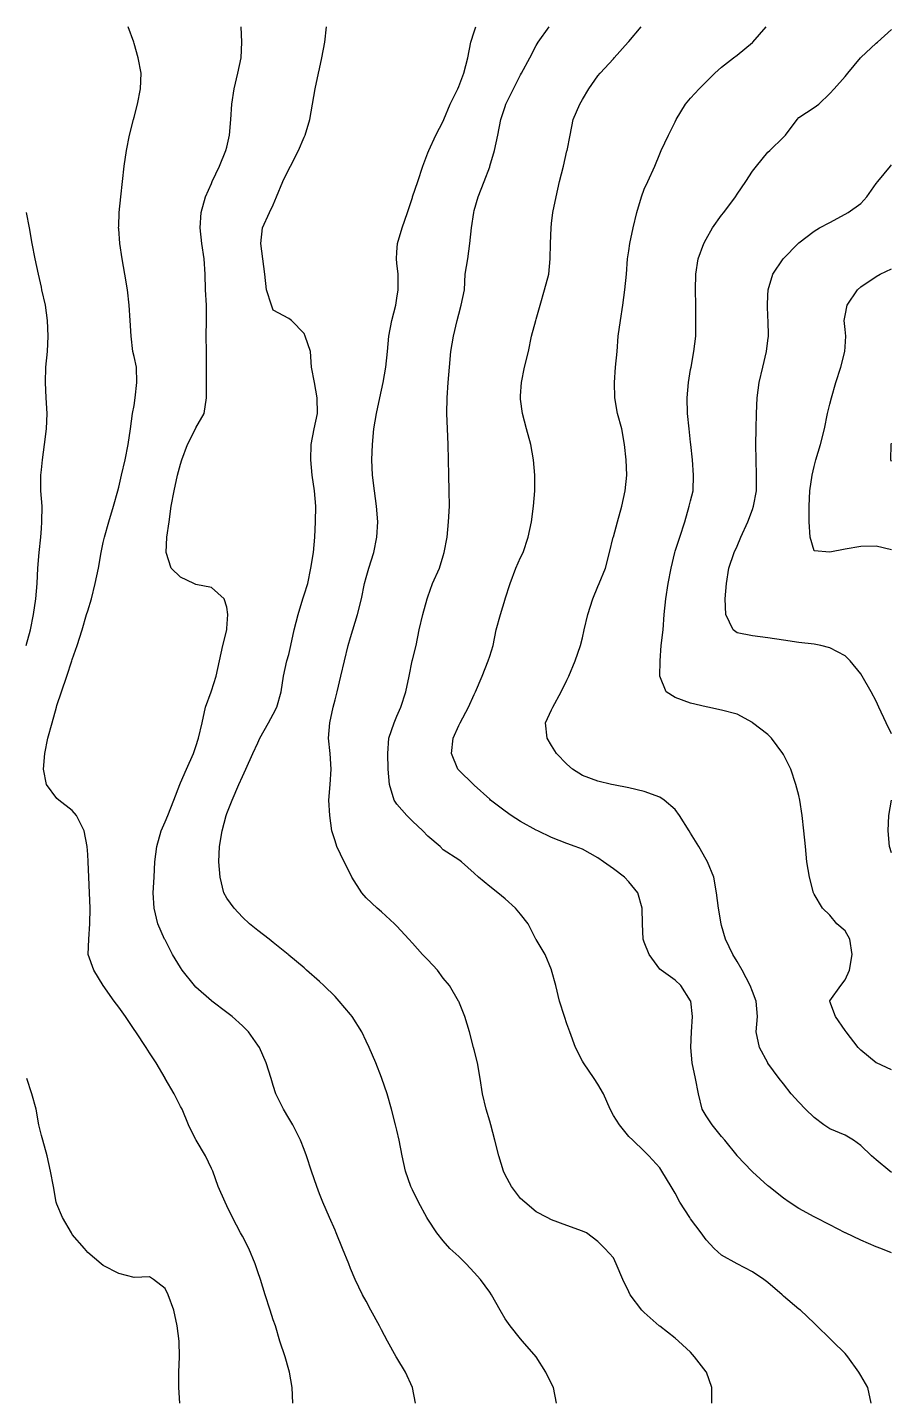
# Model space of a CAD drawing. Extents: x -729 to 771, y -779 to 721.
# Drawn here: x 587 to 770.9, y -327.2 to -35.5 of the extents above; entities that cross this region are included whole.
import ezdxf

# ---------------------------------------------------------------- set-up
doc = ezdxf.new("R2010")
doc.units = 0

msp = doc.modelspace()

# ---------------------------------------------------------------- linework, layer by layer
at = {"layer": 'CONTOURS'}
for points in [[(643.4493, -328.1383, 456.472), (643.324, -324.8488, 456.472), (642.7307, -321.5593, 456.472), (642.5939, -321.0816, 456.472), (641.8068, -318.2699, 456.472), (640.7106, -314.9804, 456.472), (639.7498, -311.6909, 456.472), (639.3044, -310.4185, 456.472), (638.6535, -308.4015, 456.472), (637.6147, -305.112, 456.472), (636.5957, -301.8225, 456.472), (636.0149, -300.2288, 456.472), (635.4508, -298.533, 456.472), (634.0859, -295.2436, 456.472), (632.7255, -292.6319, 456.472), (632.3561, -291.9541, 456.472), (630.6574, -288.6646, 456.472), (629.436, -286.16, 456.472), (629.0415, -285.3751, 456.472), (627.61, -282.0857, 456.472), (626.4326, -278.7962, 456.472), (626.1465, -278.2064, 456.472), (624.8678, -275.5067, 456.472), (622.9188, -272.2172, 456.472), (622.857, -272.1104, 456.472), (621.2797, -268.9278, 456.472), (619.899, -265.6383, 456.472), (619.5676, -265.0142, 456.472), (618.1895, -262.3488, 456.472), (616.2836, -259.0593, 456.472), (616.2781, -259.0496, 456.472), (614.3717, -255.7699, 456.472), (612.9886, -253.608, 456.472), (612.2825, -252.4804, 456.472), (610.0776, -249.1909, 456.472), (609.6991, -248.6546, 456.472), (607.8442, -245.9015, 456.472), (606.4097, -243.8808, 456.472), (605.4769, -242.612, 456.472), (603.1433, -239.3225, 456.472), (603.1202, -239.2858, 456.472), (601.1487, -236.033, 456.472), (599.9369, -232.7436, 456.472), (600.0612, -229.4541, 456.472), (600.2965, -226.1646, 456.472), (600.3615, -222.8751, 456.472), (600.1701, -219.5857, 456.472), (600.0352, -216.2962, 456.472), (599.9152, -213.0067, 456.472), (599.8307, -211.4404, 456.472), (599.6703, -209.7172, 456.472), (599.0383, -206.4278, 456.472), (597.4243, -203.1383, 456.472), (596.5412, -202.0618, 456.472), (593.6669, -199.8488, 456.472), (593.2518, -199.5545, 456.472), (591.0456, -196.5593, 456.472), (590.4154, -193.2699, 456.472), (590.6884, -189.9804, 456.472), (591.3071, -186.6909, 456.472), (592.2726, -183.4015, 456.472), (593.1475, -180.112, 456.472), (593.2518, -179.7581, 456.472), (594.277, -176.8225, 456.472), (595.3627, -173.533, 456.472), (596.448, -170.2436, 456.472), (596.5412, -169.9512, 456.472), (597.5882, -166.9541, 456.472), (598.6221, -163.6646, 456.472), (599.5975, -160.3751, 456.472), (599.8307, -159.5726, 456.472), (600.6027, -157.0857, 456.472), (601.4269, -153.7962, 456.472), (602.119, -150.5067, 456.472), (602.6618, -147.2172, 456.472), (603.1202, -145.0429, 456.472), (603.3734, -143.9278, 456.472), (604.3257, -140.6383, 456.472), (605.3152, -137.3488, 456.472), (606.2171, -134.0593, 456.472), (606.4097, -133.3257, 456.472), (607.0185, -130.7699, 456.472), (607.7556, -127.4804, 456.472), (608.4086, -124.1909, 456.472), (608.9385, -120.9015, 456.472), (609.3705, -117.612, 456.472), (609.6991, -115.9111, 456.472), (609.9503, -114.3225, 456.472), (610.2919, -111.033, 456.472), (610.1927, -107.7436, 456.472), (609.6991, -105.502, 456.472), (609.4219, -104.4541, 456.472), (609.0525, -101.1646, 456.472), (608.8666, -97.8751, 456.472), (608.6532, -94.5857, 456.472), (608.2728, -91.2962, 456.472), (607.7079, -88.0067, 456.472), (607.1463, -84.7172, 456.472), (606.6467, -81.4278, 456.472), (606.4097, -78.3258, 456.472), (606.3934, -78.1383, 456.472), (606.4097, -77.7985, 456.472), (606.5342, -74.8488, 456.472), (606.8968, -71.5593, 456.472), (607.2188, -68.2699, 456.472), (607.5696, -64.9804, 456.472), (608.0397, -61.6909, 456.472), (608.7307, -58.4015, 456.472), (609.563, -55.112, 456.472), (609.6991, -54.61, 456.472), (610.4264, -51.8225, 456.472), (611.0249, -48.533, 456.472), (611.1618, -45.2436, 456.472), (610.5537, -41.9541, 456.472), (609.6991, -38.9496, 456.472), (609.6066, -38.6646, 456.472), (608.4571, -35.3751, 456.472)], [(669.5462, -328.1383, 446.472), (668.9227, -324.8488, 446.472), (668.9097, -324.8198, 446.472), (667.4753, -321.5593, 446.472), (665.6202, -318.5138, 446.472), (665.476, -318.2699, 446.472), (663.5887, -314.9804, 446.472), (662.3307, -312.5278, 446.472), (661.8782, -311.6909, 446.472), (660.0808, -308.4015, 446.472), (659.0412, -306.4825, 446.472), (658.3279, -305.112, 446.472), (656.7375, -301.8225, 446.472), (655.7518, -299.5278, 446.472), (655.3869, -298.533, 446.472), (654.0703, -295.2436, 446.472), (652.7231, -291.9541, 446.472), (652.4623, -291.3491, 446.472), (651.302, -288.6646, 446.472), (649.8448, -285.3751, 446.472), (649.1728, -283.6402, 446.472), (648.5566, -282.0857, 446.472), (647.4199, -278.7962, 446.472), (646.3534, -275.5067, 446.472), (645.8833, -274.1758, 446.472), (645.1087, -272.2172, 446.472), (643.453, -268.9278, 446.472), (642.5939, -267.5177, 446.472), (641.4891, -265.6383, 446.472), (639.8744, -262.3488, 446.472), (639.3044, -260.5731, 446.472), (638.8368, -259.0593, 446.472), (637.822, -255.7699, 446.472), (636.3547, -252.4804, 446.472), (636.0149, -251.9791, 446.472), (634.0132, -249.1909, 446.472), (632.7255, -247.8831, 446.472), (630.5563, -245.9015, 446.472), (629.436, -245.0313, 446.472), (626.2481, -242.612, 446.472), (626.1465, -242.5367, 446.472), (622.857, -239.6386, 446.472), (622.5692, -239.3225, 446.472), (619.9265, -236.033, 446.472), (619.5676, -235.4838, 446.472), (617.8737, -232.7436, 446.472), (616.2781, -229.6176, 446.472), (616.188, -229.4541, 446.472), (614.7244, -226.1646, 446.472), (613.9818, -222.8751, 446.472), (613.7606, -219.5857, 446.472), (613.9432, -216.2962, 446.472), (614.1066, -213.0067, 446.472), (614.5511, -209.7172, 446.472), (615.4708, -206.4278, 446.472), (616.2781, -204.5249, 446.472), (616.8474, -203.1383, 446.472), (618.1202, -199.8488, 446.472), (619.4071, -196.5593, 446.472), (619.5676, -196.1823, 446.472), (620.8254, -193.2699, 446.472), (622.3319, -189.9804, 446.472), (622.857, -188.4841, 446.472), (623.3683, -186.6909, 446.472), (624.1451, -183.4015, 446.472), (624.8698, -180.112, 446.472), (626.0655, -176.8225, 446.472), (626.1465, -176.6193, 446.472), (627.1509, -173.533, 446.472), (627.8484, -170.2436, 446.472), (628.5793, -166.9541, 446.472), (629.4102, -163.6646, 446.472), (629.436, -163.3448, 446.472), (629.6666, -160.3751, 446.472), (629.436, -158.8084, 446.472), (628.8266, -157.0857, 446.472), (626.1465, -154.6335, 446.472), (622.857, -153.9941, 446.472), (622.4066, -153.7962, 446.472), (619.5676, -152.4254, 446.472), (617.5894, -150.5067, 446.472), (616.5342, -147.2172, 446.472), (616.6813, -143.9278, 446.472), (617.1241, -140.6383, 446.472), (617.5575, -137.3488, 446.472), (618.235, -134.0593, 446.472), (618.9443, -130.7699, 446.472), (619.5676, -128.3992, 446.472), (619.831, -127.4804, 446.472), (621.0375, -124.1909, 446.472), (622.7268, -120.9015, 446.472), (622.857, -120.6397, 446.472), (624.6287, -117.612, 446.472), (625.1013, -114.3225, 446.472), (625.0994, -111.033, 446.472), (625.0953, -107.7436, 446.472), (625.098, -104.4541, 446.472), (625.0234, -101.1646, 446.472), (625.0902, -97.8751, 446.472), (625.0806, -94.5857, 446.472), (624.9091, -91.2962, 446.472), (624.8415, -88.0067, 446.472), (624.5805, -84.7172, 446.472), (624.1105, -81.4278, 446.472), (623.7859, -78.1383, 446.472), (623.9331, -74.8488, 446.472), (624.914, -71.5593, 446.472), (626.1465, -68.6888, 446.472), (626.3171, -68.2699, 446.472), (627.8559, -64.9804, 446.472), (629.2425, -61.6909, 446.472), (629.436, -60.9477, 446.472), (629.9716, -58.4015, 446.472), (630.2608, -55.112, 446.472), (630.4873, -51.8225, 446.472), (631.0138, -48.533, 446.472), (631.7735, -45.2436, 446.472), (632.4771, -41.9541, 446.472), (632.6241, -38.6646, 446.472), (632.499, -35.3751, 446.472)], [(699.5633, -328.1383, 436.472), (698.9103, -324.8488, 436.472), (698.5149, -324.0379, 436.472), (697.3328, -321.5593, 436.472), (695.2255, -318.2782, 436.472), (695.2188, -318.2699, 436.472), (692.3461, -314.9804, 436.472), (691.936, -314.4998, 436.472), (689.7261, -311.6909, 436.472), (688.6465, -310.1882, 436.472), (687.5863, -308.4015, 436.472), (685.7346, -305.112, 436.472), (685.357, -304.5651, 436.472), (683.3924, -301.8225, 436.472), (682.0676, -300.3469, 436.472), (680.363, -298.533, 436.472), (678.7781, -296.9832, 436.472), (676.8844, -295.2436, 436.472), (675.4886, -293.5985, 436.472), (674.0831, -291.9541, 436.472), (672.1991, -289.0164, 436.472), (671.99, -288.6646, 436.472), (670.1864, -285.3751, 436.472), (668.9097, -282.7886, 436.472), (668.5996, -282.0857, 436.472), (667.452, -278.7962, 436.472), (666.7299, -275.5067, 436.472), (666.0636, -272.2172, 436.472), (665.6202, -270.0729, 436.472), (665.3486, -268.9278, 436.472), (664.4938, -265.6383, 436.472), (663.517, -262.3488, 436.472), (662.4159, -259.0593, 436.472), (662.3307, -258.8478, 436.472), (661.112, -255.7699, 436.472), (659.6919, -252.4804, 436.472), (659.0412, -251.1296, 436.472), (658.1423, -249.1909, 436.472), (656.0921, -245.9015, 436.472), (655.7518, -245.4756, 436.472), (653.3493, -242.612, 436.472), (652.4623, -241.6718, 436.472), (650.0844, -239.3225, 436.472), (649.1728, -238.4536, 436.472), (646.4118, -236.033, 436.472), (645.8833, -235.5458, 436.472), (642.5939, -232.8192, 436.472), (642.4979, -232.7436, 436.472), (639.3044, -230.1715, 436.472), (638.4061, -229.4541, 436.472), (636.0149, -227.6128, 436.472), (634.2615, -226.1646, 436.472), (632.7255, -224.7675, 436.472), (630.9926, -222.8751, 436.472), (629.436, -220.7325, 436.472), (628.7787, -219.5857, 436.472), (628.02, -216.2962, 436.472), (627.7448, -213.0067, 436.472), (627.8817, -209.7172, 436.472), (628.4051, -206.4278, 436.472), (629.3003, -203.1383, 436.472), (629.436, -202.7159, 436.472), (630.5894, -199.8488, 436.472), (631.9485, -196.5593, 436.472), (632.7255, -194.8599, 436.472), (633.4819, -193.2699, 436.472), (634.9929, -189.9804, 436.472), (636.0149, -187.6916, 436.472), (636.4606, -186.6909, 436.472), (638.2989, -183.4015, 436.472), (639.3044, -181.5828, 436.472), (640.0352, -180.112, 436.472), (640.9624, -176.8225, 436.472), (641.5169, -173.533, 436.472), (642.2281, -170.2436, 436.472), (642.5939, -168.9288, 436.472), (643.0616, -166.9541, 436.472), (643.7466, -163.6646, 436.472), (644.6048, -160.3751, 436.472), (645.6047, -157.0857, 436.472), (645.8833, -156.1851, 436.472), (646.6789, -153.7962, 436.472), (647.3279, -150.5067, 436.472), (647.8615, -147.2172, 436.472), (648.1772, -143.9278, 436.472), (648.314, -140.6383, 436.472), (648.3862, -137.3488, 436.472), (648.0851, -134.0593, 436.472), (647.5659, -130.7699, 436.472), (647.292, -127.4804, 436.472), (647.4037, -124.1909, 436.472), (648.0023, -120.9015, 436.472), (648.7124, -117.612, 436.472), (648.6469, -114.3225, 436.472), (648.0773, -111.033, 436.472), (647.4189, -107.7436, 436.472), (647.2195, -104.4541, 436.472), (646.1058, -101.1646, 436.472), (645.8833, -100.5964, 436.472), (643.1855, -97.8751, 436.472), (642.5939, -97.4054, 436.472), (639.3044, -95.6674, 436.472), (638.9016, -94.5857, 436.472), (637.8961, -91.2962, 436.472), (637.5186, -88.0067, 436.472), (637.0766, -84.7172, 436.472), (636.659, -81.4278, 436.472), (637.0298, -78.1383, 436.472), (638.53, -74.8488, 436.472), (639.3044, -73.21, 436.472), (640.0247, -71.5593, 436.472), (641.3708, -68.2699, 436.472), (642.5939, -65.6682, 436.472), (642.9654, -64.9804, 436.472), (644.6662, -61.6909, 436.472), (645.8833, -58.8745, 436.472), (646.0629, -58.4015, 436.472), (647.055, -55.112, 436.472), (647.6485, -51.8225, 436.472), (648.2374, -48.533, 436.472), (648.9403, -45.2436, 436.472), (649.1728, -44.3055, 436.472), (649.6401, -41.9541, 436.472), (650.246, -38.6646, 436.472), (650.6162, -35.3751, 436.472)], [(732.5983, -328.1383, 426.472), (732.6278, -324.8488, 426.472), (731.471, -321.5593, 426.472), (731.4097, -321.4691, 426.472), (728.9749, -318.2699, 426.472), (728.1202, -317.3333, 426.472), (725.5402, -314.9804, 426.472), (724.8307, -314.355, 426.472), (721.5412, -311.7792, 426.472), (721.4365, -311.6909, 426.472), (718.2518, -308.9019, 426.472), (717.7649, -308.4015, 426.472), (715.2588, -305.112, 426.472), (714.9623, -304.4541, 426.472), (713.6783, -301.8225, 426.472), (712.266, -298.533, 426.472), (711.6728, -297.2732, 426.472), (709.863, -295.2436, 426.472), (708.3833, -293.732, 426.472), (705.9553, -291.9541, 426.472), (705.0939, -291.5352, 426.472), (701.8044, -290.38, 426.472), (698.5149, -289.1885, 426.472), (697.5786, -288.6646, 426.472), (695.2255, -287.4835, 426.472), (692.8289, -285.3751, 426.472), (691.936, -284.6285, 426.472), (690.0022, -282.0857, 426.472), (688.6465, -279.5928, 426.472), (688.3075, -278.7962, 426.472), (687.3007, -275.5067, 426.472), (686.4685, -272.2172, 426.472), (685.5878, -268.9278, 426.472), (685.357, -268.1615, 426.472), (684.5906, -265.6383, 426.472), (683.8255, -262.3488, 426.472), (683.3333, -259.0593, 426.472), (682.7337, -255.7699, 426.472), (682.0676, -253.001, 426.472), (681.9418, -252.4804, 426.472), (681.0477, -249.1909, 426.472), (680.0441, -245.9015, 426.472), (678.7781, -242.6765, 426.472), (678.7506, -242.612, 426.472), (676.8242, -239.3225, 426.472), (675.4886, -237.7468, 426.472), (674.2247, -236.033, 426.472), (672.1991, -233.8788, 426.472), (671.0723, -232.7436, 426.472), (668.9097, -230.273, 426.472), (668.1206, -229.4541, 426.472), (665.6202, -226.6671, 426.472), (665.1126, -226.1646, 426.472), (662.3307, -223.6472, 426.472), (661.4463, -222.8751, 426.472), (659.0412, -220.6876, 426.472), (658.1219, -219.5857, 426.472), (656.0588, -216.2962, 426.472), (655.7518, -215.6517, 426.472), (654.3856, -213.0067, 426.472), (652.8483, -209.7172, 426.472), (652.4623, -208.5649, 426.472), (651.8013, -206.4278, 426.472), (651.3097, -203.1383, 426.472), (651.1609, -199.8488, 426.472), (651.4459, -196.5593, 426.472), (651.605, -193.2699, 426.472), (651.4398, -189.9804, 426.472), (651.0894, -186.6909, 426.472), (651.3207, -183.4015, 426.472), (652.0774, -180.112, 426.472), (652.4623, -178.5342, 426.472), (652.8942, -176.8225, 426.472), (653.7094, -173.533, 426.472), (654.4707, -170.2436, 426.472), (655.2349, -166.9541, 426.472), (655.7518, -165.2964, 426.472), (656.223, -163.6646, 426.472), (657.2068, -160.3751, 426.472), (658.052, -157.0857, 426.472), (658.7057, -153.7962, 426.472), (659.0412, -152.53, 426.472), (659.6327, -150.5067, 426.472), (660.7001, -147.2172, 426.472), (661.3649, -143.9278, 426.472), (661.5809, -140.6383, 426.472), (661.3028, -137.3488, 426.472), (660.8514, -134.0593, 426.472), (660.4289, -130.7699, 426.472), (660.2655, -127.4804, 426.472), (660.3919, -124.1909, 426.472), (660.709, -120.9015, 426.472), (661.2539, -117.612, 426.472), (661.9526, -114.3225, 426.472), (662.3307, -112.6598, 426.472), (662.6863, -111.033, 426.472), (663.2842, -107.7436, 426.472), (663.5999, -104.4541, 426.472), (663.8671, -101.1646, 426.472), (664.5615, -97.8751, 426.472), (665.3598, -94.5857, 426.472), (665.6202, -93.0961, 426.472), (665.8987, -91.2962, 426.472), (665.8627, -88.0067, 426.472), (665.6202, -85.63, 426.472), (665.5179, -84.7172, 426.472), (665.6202, -83.3222, 426.472), (665.7764, -81.4278, 426.472), (666.701, -78.1383, 426.472), (667.8881, -74.8488, 426.472), (668.9097, -71.6892, 426.472), (668.9519, -71.5593, 426.472), (670.0527, -68.2699, 426.472), (671.1379, -64.9804, 426.472), (672.1991, -62.1938, 426.472), (672.3907, -61.6909, 426.472), (673.9187, -58.4015, 426.472), (675.4886, -55.4061, 426.472), (675.6273, -55.112, 426.472), (676.9224, -51.8225, 426.472), (678.5479, -48.533, 426.472), (678.7781, -48.0467, 426.472), (679.839, -45.2436, 426.472), (680.736, -41.9541, 426.472), (681.3245, -38.6646, 426.472), (682.0676, -36.4431, 426.472), (682.3785, -35.3751, 426.472)], [(766.5056, -328.1383, 416.472), (765.8045, -324.8488, 416.472), (764.3044, -322.3052, 416.472), (763.8951, -321.5593, 416.472), (761.5538, -318.2699, 416.472), (761.0149, -317.6116, 416.472), (758.3344, -314.9804, 416.472), (757.7255, -314.3776, 416.472), (755.0052, -311.6909, 416.472), (754.436, -311.1726, 416.472), (751.5041, -308.4015, 416.472), (751.1465, -308.14, 416.472), (747.857, -305.3682, 416.472), (747.598, -305.112, 416.472), (744.5676, -302.4669, 416.472), (743.7195, -301.8225, 416.472), (741.2781, -300.2423, 416.472), (738.0261, -298.533, 416.472), (737.9886, -298.5155, 416.472), (734.6991, -296.6663, 416.472), (733.1011, -295.2436, 416.472), (731.4097, -293.4358, 416.472), (730.3301, -291.9541, 416.472), (728.1202, -288.9093, 416.472), (727.9389, -288.6646, 416.472), (725.7955, -285.3751, 416.472), (724.8307, -283.4908, 416.472), (723.9487, -282.0857, 416.472), (721.9936, -278.7962, 416.472), (721.5412, -278.1166, 416.472), (719.199, -275.5067, 416.472), (718.2518, -274.5661, 416.472), (715.8219, -272.2172, 416.472), (714.9623, -271.4227, 416.472), (712.9562, -268.9278, 416.472), (711.6728, -266.9821, 416.472), (711.0259, -265.6383, 416.472), (709.568, -262.3488, 416.472), (708.3833, -260.2859, 416.472), (707.5878, -259.0593, 416.472), (705.3056, -255.7699, 416.472), (705.0939, -255.3994, 416.472), (703.6023, -252.4804, 416.472), (702.4291, -249.1909, 416.472), (701.8044, -247.4455, 416.472), (701.2918, -245.9015, 416.472), (700.2171, -242.612, 416.472), (699.4064, -239.3225, 416.472), (698.5294, -236.033, 416.472), (698.5149, -235.9923, 416.472), (697.1892, -232.7436, 416.472), (695.2255, -229.5033, 416.472), (695.1938, -229.4541, 416.472), (693.5656, -226.1646, 416.472), (691.936, -224.1624, 416.472), (690.8775, -222.8751, 416.472), (688.6465, -220.8362, 416.472), (687.1069, -219.5857, 416.472), (685.357, -218.2265, 416.472), (683.0018, -216.2962, 416.472), (682.0676, -215.4381, 416.472), (679.3914, -213.0067, 416.472), (678.7781, -212.5567, 416.472), (675.4886, -210.4116, 416.472), (674.7989, -209.7172, 416.472), (672.1991, -207.506, 416.472), (671.1463, -206.4278, 416.472), (668.9097, -204.3611, 416.472), (667.6987, -203.1383, 416.472), (665.6202, -200.7416, 416.472), (665.0022, -199.8488, 416.472), (664.0717, -196.5593, 416.472), (663.7454, -193.2699, 416.472), (663.6751, -189.9804, 416.472), (663.9197, -186.6909, 416.472), (665.0101, -183.4015, 416.472), (665.6202, -181.9895, 416.472), (666.4663, -180.112, 416.472), (667.5162, -176.8225, 416.472), (668.2489, -173.533, 416.472), (668.8632, -170.2436, 416.472), (668.9097, -170.0505, 416.472), (669.6905, -166.9541, 416.472), (670.3854, -163.6646, 416.472), (671.1272, -160.3751, 416.472), (672.026, -157.0857, 416.472), (672.1991, -156.626, 416.472), (673.2132, -153.7962, 416.472), (674.6735, -150.5067, 416.472), (675.4886, -147.8785, 416.472), (675.6822, -147.2172, 416.472), (676.2787, -143.9278, 416.472), (676.6269, -140.6383, 416.472), (676.788, -137.3488, 416.472), (676.7175, -134.0593, 416.472), (676.653, -130.7699, 416.472), (676.6101, -127.4804, 416.472), (676.5336, -124.1909, 416.472), (676.3791, -120.9015, 416.472), (676.2073, -117.612, 416.472), (676.3118, -114.3225, 416.472), (676.5438, -111.033, 416.472), (676.8233, -107.7436, 416.472), (677.116, -104.4541, 416.472), (677.674, -101.1646, 416.472), (678.4204, -97.8751, 416.472), (678.7781, -96.5298, 416.472), (679.3253, -94.5857, 416.472), (680.0138, -91.2962, 416.472), (680.1472, -88.0067, 416.472), (680.7379, -84.7172, 416.472), (681.1593, -81.4278, 416.472), (681.4884, -78.1383, 416.472), (681.9535, -74.8488, 416.472), (682.0676, -74.4301, 416.472), (682.9283, -71.5593, 416.472), (684.1672, -68.2699, 416.472), (685.357, -65.1436, 416.472), (685.4112, -64.9804, 416.472), (686.3581, -61.6909, 416.472), (687.1105, -58.4015, 416.472), (687.7288, -55.112, 416.472), (688.6465, -52.3416, 416.472), (688.8148, -51.8225, 416.472), (690.4263, -48.533, 416.472), (691.936, -45.5959, 416.472), (692.1275, -45.2436, 416.472), (693.9132, -41.9541, 416.472), (695.2255, -39.3746, 416.472), (695.6584, -38.6646, 416.472), (698.0238, -35.3751, 416.472)], [(770.8833, -296.1533, 406.472), (768.5979, -295.2436, 406.472), (767.5939, -294.882, 406.472), (764.3044, -293.4709, 406.472), (761.0523, -291.9541, 406.472), (761.0149, -291.9348, 406.472), (757.7255, -290.2064, 406.472), (754.6865, -288.6646, 406.472), (754.436, -288.5491, 406.472), (751.1465, -286.7514, 406.472), (749.0836, -285.3751, 406.472), (747.857, -284.535, 406.472), (744.7869, -282.0857, 406.472), (744.5676, -281.9038, 406.472), (741.2781, -278.9472, 406.472), (741.1231, -278.7962, 406.472), (738.0563, -275.5067, 406.472), (737.9886, -275.4372, 406.472), (735.3992, -272.2172, 406.472), (734.6991, -271.4207, 406.472), (732.7221, -268.9278, 406.472), (731.4097, -267.0632, 406.472), (730.5741, -265.6383, 406.472), (729.8271, -262.3488, 406.472), (729.1429, -259.0593, 406.472), (728.4659, -255.7699, 406.472), (728.1686, -252.4804, 406.472), (728.2713, -249.1909, 406.472), (728.5059, -245.9015, 406.472), (728.1507, -242.612, 406.472), (728.1202, -242.5344, 406.472), (726.0224, -239.3225, 406.472), (724.8307, -238.1977, 406.472), (721.8623, -236.033, 406.472), (721.5412, -235.8051, 406.472), (719.3204, -232.7436, 406.472), (718.2518, -230.0653, 406.472), (718.0477, -229.4541, 406.472), (717.847, -226.1646, 406.472), (717.7748, -222.8751, 406.472), (716.864, -219.5857, 406.472), (714.9623, -217.2753, 406.472), (714.0157, -216.2962, 406.472), (711.6728, -214.5165, 406.472), (709.5618, -213.0067, 406.472), (708.3833, -212.1305, 406.472), (705.0939, -210.3059, 406.472), (703.5297, -209.7172, 406.472), (701.8044, -209.1134, 406.472), (698.5149, -207.8404, 406.472), (695.5844, -206.4278, 406.472), (695.2255, -206.2571, 406.472), (691.936, -204.4466, 406.472), (689.9619, -203.1383, 406.472), (688.6465, -202.2395, 406.472), (685.5182, -199.8488, 406.472), (685.357, -199.6878, 406.472), (682.0676, -196.6682, 406.472), (681.932, -196.5593, 406.472), (678.7781, -193.5153, 406.472), (678.5504, -193.2699, 406.472), (677.2484, -189.9804, 406.472), (677.6001, -186.6909, 406.472), (678.7781, -184.0213, 406.472), (679.0743, -183.4015, 406.472), (680.8671, -180.112, 406.472), (682.0676, -177.4114, 406.472), (682.3528, -176.8225, 406.472), (683.762, -173.533, 406.472), (685.0424, -170.2436, 406.472), (685.357, -169.2423, 406.472), (686.0853, -166.9541, 406.472), (686.7603, -163.6646, 406.472), (687.6284, -160.3751, 406.472), (688.6465, -157.1107, 406.472), (688.6542, -157.0857, 406.472), (689.7501, -153.7962, 406.472), (690.9005, -150.5067, 406.472), (691.936, -148.2759, 406.472), (692.4752, -147.2172, 406.472), (693.5738, -143.9278, 406.472), (694.2409, -140.6383, 406.472), (694.6791, -137.3488, 406.472), (694.9876, -134.0593, 406.472), (694.9722, -130.7699, 406.472), (694.6955, -127.4804, 406.472), (694.1036, -124.1909, 406.472), (693.1734, -120.9015, 406.472), (692.309, -117.612, 406.472), (691.936, -114.5515, 406.472), (691.9092, -114.3225, 406.472), (691.936, -113.8459, 406.472), (692.1006, -111.033, 406.472), (692.7948, -107.7436, 406.472), (693.6363, -104.4541, 406.472), (694.272, -101.1646, 406.472), (695.1488, -97.8751, 406.472), (695.2255, -97.5921, 406.472), (696.0883, -94.5857, 406.472), (697.0367, -91.2962, 406.472), (697.9247, -88.0067, 406.472), (698.2518, -84.7172, 406.472), (698.2908, -81.4278, 406.472), (698.4131, -78.1383, 406.472), (698.5149, -77.1968, 406.472), (698.7876, -74.8488, 406.472), (699.4717, -71.5593, 406.472), (700.1825, -68.2699, 406.472), (701.0821, -64.9804, 406.472), (701.8044, -61.7412, 406.472), (701.8177, -61.6909, 406.472), (702.4681, -58.4015, 406.472), (703.1405, -55.112, 406.472), (704.5289, -51.8225, 406.472), (705.0939, -50.7992, 406.472), (706.4503, -48.533, 406.472), (708.3833, -45.8269, 406.472), (708.8514, -45.2436, 406.472), (711.6728, -42.1638, 406.472), (711.8812, -41.9541, 406.472), (714.811, -38.6646, 406.472), (714.9623, -38.4963, 406.472), (717.5685, -35.3751, 406.472)], [(770.8833, -279.0638, 396.472), (770.4953, -278.7962, 396.472), (767.5939, -276.3833, 396.472), (766.6132, -275.5067, 396.472), (764.3044, -273.337, 396.472), (762.7567, -272.2172, 396.472), (761.0149, -271.1109, 396.472), (757.7255, -269.7982, 396.472), (756.4313, -268.9278, 396.472), (754.436, -267.3766, 396.472), (752.5576, -265.6383, 396.472), (751.1465, -264.127, 396.472), (749.5436, -262.3488, 396.472), (747.857, -260.212, 396.472), (746.9695, -259.0593, 396.472), (744.5676, -255.8067, 396.472), (744.5415, -255.7699, 396.472), (742.7702, -252.4804, 396.472), (742.0929, -249.1909, 396.472), (742.3243, -245.9015, 396.472), (742.0323, -242.612, 396.472), (741.2781, -240.5519, 396.472), (740.8099, -239.3225, 396.472), (739.09, -236.033, 396.472), (737.9886, -234.1973, 396.472), (737.1101, -232.7436, 396.472), (735.5216, -229.4541, 396.472), (734.6991, -226.5143, 396.472), (734.5905, -226.1646, 396.472), (734.0265, -222.8751, 396.472), (733.625, -219.5857, 396.472), (733.0497, -216.2962, 396.472), (731.6798, -213.0067, 396.472), (731.4097, -212.5262, 396.472), (729.8325, -209.7172, 396.472), (728.1202, -206.9315, 396.472), (727.8165, -206.4278, 396.472), (725.785, -203.1383, 396.472), (724.8307, -201.8544, 396.472), (722.476, -199.8488, 396.472), (721.5412, -199.2481, 396.472), (718.2518, -198.0303, 396.472), (714.9623, -197.2854, 396.472), (711.6728, -196.6434, 396.472), (711.2785, -196.5593, 396.472), (708.3833, -195.8277, 396.472), (705.0939, -194.612, 396.472), (702.9853, -193.2699, 396.472), (701.8044, -192.2278, 396.472), (699.5872, -189.9804, 396.472), (698.5149, -188.2819, 396.472), (697.5668, -186.6909, 396.472), (697.2587, -183.4015, 396.472), (698.5149, -180.6642, 396.472), (698.7903, -180.112, 396.472), (700.5696, -176.8225, 396.472), (701.8044, -174.3695, 396.472), (702.1981, -173.533, 396.472), (703.5454, -170.2436, 396.472), (704.6808, -166.9541, 396.472), (705.0939, -165.342, 396.472), (705.47, -163.6646, 396.472), (706.2297, -160.3751, 396.472), (707.3181, -157.0857, 396.472), (708.3833, -154.4603, 396.472), (708.6358, -153.7962, 396.472), (710.0271, -150.5067, 396.472), (710.8586, -147.2172, 396.472), (711.6484, -143.9278, 396.472), (711.6728, -143.836, 396.472), (712.5864, -140.6383, 396.472), (713.4922, -137.3488, 396.472), (714.1821, -134.0593, 396.472), (714.5473, -130.7699, 396.472), (714.4082, -127.4804, 396.472), (714.0187, -124.1909, 396.472), (713.456, -120.9015, 396.472), (712.5399, -117.612, 396.472), (711.9843, -114.3225, 396.472), (711.9316, -111.033, 396.472), (712.1537, -107.7436, 396.472), (712.4701, -104.4541, 396.472), (712.7186, -101.1646, 396.472), (713.2218, -97.8751, 396.472), (713.6945, -94.5857, 396.472), (714.1176, -91.2962, 396.472), (714.478, -88.0067, 396.472), (714.7099, -84.7172, 396.472), (714.9623, -83.0169, 396.472), (715.2016, -81.4278, 396.472), (715.8844, -78.1383, 396.472), (716.6983, -74.8488, 396.472), (717.6597, -71.5593, 396.472), (718.2518, -69.9183, 396.472), (719.0103, -68.2699, 396.472), (720.4882, -64.9804, 396.472), (721.5412, -62.3746, 396.472), (721.8541, -61.6909, 396.472), (723.3798, -58.4015, 396.472), (724.8307, -55.5585, 396.472), (725.0409, -55.112, 396.472), (727.0419, -51.8225, 396.472), (728.1202, -50.5601, 396.472), (729.9153, -48.533, 396.472), (731.4097, -47.1013, 396.472), (733.2885, -45.2436, 396.472), (734.6991, -43.9681, 396.472), (737.2536, -41.9541, 396.472), (737.9886, -41.3781, 396.472), (741.2781, -38.7159, 396.472), (741.332, -38.6646, 396.472), (744.1797, -35.3751, 396.472)], [(770.8833, -257.2149, 386.472), (767.6579, -255.7699, 386.472), (767.5939, -255.7384, 386.472), (764.3044, -253.0809, 386.472), (763.7726, -252.4804, 386.472), (761.2311, -249.1909, 386.472), (761.0149, -248.8704, 386.472), (758.9436, -245.9015, 386.472), (757.7255, -242.7188, 386.472), (757.6704, -242.612, 386.472), (757.7255, -242.5573, 386.472), (760.1004, -239.3225, 386.472), (761.0149, -238.1058, 386.472), (761.9108, -236.033, 386.472), (762.4693, -232.7436, 386.472), (762.0273, -229.4541, 386.472), (761.0149, -227.7091, 386.472), (759.2365, -226.1646, 386.472), (757.7255, -224.316, 386.472), (756.1499, -222.8751, 386.472), (754.436, -219.8857, 386.472), (754.2964, -219.5857, 386.472), (753.4362, -216.2962, 386.472), (752.8503, -213.0067, 386.472), (752.5772, -209.7172, 386.472), (752.2375, -206.4278, 386.472), (751.858, -203.1383, 386.472), (751.3482, -199.8488, 386.472), (751.1465, -198.8819, 386.472), (750.5378, -196.5593, 386.472), (749.4289, -193.2699, 386.472), (747.857, -190.1319, 386.472), (747.7761, -189.9804, 386.472), (745.339, -186.6909, 386.472), (744.5676, -185.9367, 386.472), (741.3081, -183.4015, 386.472), (741.2781, -183.3821, 386.472), (737.9886, -181.5894, 386.472), (734.6991, -180.7073, 386.472), (731.8102, -180.112, 386.472), (731.4097, -180.0351, 386.472), (728.1202, -179.2723, 386.472), (724.8307, -178.0727, 386.472), (722.8987, -176.8225, 386.472), (721.5837, -173.533, 386.472), (721.6387, -170.2436, 386.472), (721.8833, -166.9541, 386.472), (722.2467, -163.6646, 386.472), (722.5098, -160.3751, 386.472), (722.8537, -157.0857, 386.472), (723.3382, -153.7962, 386.472), (723.9608, -150.5067, 386.472), (724.7473, -147.2172, 386.472), (724.8307, -146.9409, 386.472), (725.7901, -143.9278, 386.472), (726.8574, -140.6383, 386.472), (727.8375, -137.3488, 386.472), (728.1202, -136.1851, 386.472), (728.671, -134.0593, 386.472), (728.7408, -130.7699, 386.472), (728.502, -127.4804, 386.472), (728.1664, -124.1909, 386.472), (728.1202, -123.732, 386.472), (727.8339, -120.9015, 386.472), (727.4687, -117.612, 386.472), (727.3654, -114.3225, 386.472), (727.6515, -111.033, 386.472), (728.1202, -108.2586, 386.472), (728.2025, -107.7436, 386.472), (728.8219, -104.4541, 386.472), (729.2571, -101.1646, 386.472), (729.2565, -97.8751, 386.472), (729.2127, -94.5857, 386.472), (729.1612, -91.2962, 386.472), (729.2086, -88.0067, 386.472), (729.697, -84.7172, 386.472), (730.9302, -81.4278, 386.472), (731.4097, -80.5323, 386.472), (732.7872, -78.1383, 386.472), (734.6991, -75.4546, 386.472), (735.2083, -74.8488, 386.472), (737.6457, -71.5593, 386.472), (737.9886, -70.9748, 386.472), (739.8771, -68.2699, 386.472), (741.2781, -66.0692, 386.472), (742.1193, -64.9804, 386.472), (744.5676, -62.0566, 386.472), (744.9694, -61.6909, 386.472), (747.857, -58.8509, 386.472), (748.3289, -58.4015, 386.472), (750.7622, -55.112, 386.472), (751.1465, -54.6715, 386.472), (754.436, -52.508, 386.472), (755.3974, -51.8225, 386.472), (757.7255, -49.5716, 386.472), (758.6966, -48.533, 386.472), (761.0149, -45.9032, 386.472), (761.5726, -45.2436, 386.472), (764.2681, -41.9541, 386.472), (764.3044, -41.911, 386.472), (767.5939, -38.8796, 386.472), (767.8672, -38.6646, 386.472), (770.8833, -35.9356, 386.472)], [(770.8833, -185.759, 376.472), (769.7363, -183.4015, 376.472), (768.1876, -180.112, 376.472), (767.5939, -178.8457, 376.472), (766.5213, -176.8225, 376.472), (764.6151, -173.533, 376.472), (764.3044, -173.0257, 376.472), (762.0835, -170.2436, 376.472), (761.0149, -169.1999, 376.472), (757.7255, -167.4432, 376.472), (755.81, -166.9541, 376.472), (754.436, -166.6719, 376.472), (751.1465, -166.3497, 376.472), (747.857, -165.8374, 376.472), (744.5676, -165.3608, 376.472), (741.2781, -164.9223, 376.472), (737.9886, -164.257, 376.472), (737.149, -163.6646, 376.472), (735.6264, -160.3751, 376.472), (735.4716, -157.0857, 376.472), (735.7668, -153.7962, 376.472), (736.2709, -150.5067, 376.472), (737.3953, -147.2172, 376.472), (737.9886, -145.8562, 376.472), (738.7766, -143.9278, 376.472), (740.2788, -140.6383, 376.472), (741.2781, -138.0227, 376.472), (741.5242, -137.3488, 376.472), (742.1367, -134.0593, 376.472), (742.1194, -130.7699, 376.472), (742.0428, -127.4804, 376.472), (742.0039, -124.1909, 376.472), (742.0332, -120.9015, 376.472), (742.1126, -117.612, 376.472), (742.2818, -114.3225, 376.472), (742.7258, -111.033, 376.472), (743.4658, -107.7436, 376.472), (744.2493, -104.4541, 376.472), (744.5676, -102.1057, 376.472), (744.6935, -101.1646, 376.472), (744.6003, -97.8751, 376.472), (744.5676, -97.1596, 376.472), (744.4524, -94.5857, 376.472), (744.5676, -92.5299, 376.472), (744.6436, -91.2962, 376.472), (745.6006, -88.0067, 376.472), (747.794, -84.7172, 376.472), (747.857, -84.651, 376.472), (751.0112, -81.4278, 376.472), (751.1465, -81.3045, 376.472), (754.436, -78.8249, 376.472), (755.5777, -78.1383, 376.472), (757.7255, -76.973, 376.472), (761.0149, -75.2392, 376.472), (761.6484, -74.8488, 376.472), (764.3044, -72.9203, 376.472), (765.6333, -71.5593, 376.472), (767.5939, -68.6937, 376.472), (767.9593, -68.2699, 376.472), (770.6454, -64.9804, 376.472), (770.8833, -64.7543, 376.472)], [(586.7145, -166.9541, 466.472), (587.6187, -163.6646, 466.472), (588.2873, -160.3751, 466.472), (588.771, -157.0857, 466.472), (589.0406, -153.7962, 466.472), (589.182, -150.5067, 466.472), (589.4792, -147.2172, 466.472), (589.8186, -143.9278, 466.472), (589.9623, -142.0841, 466.472), (590.0616, -140.6383, 466.472), (590.0978, -137.3488, 466.472), (589.9623, -135.6795, 466.472), (589.82, -134.0593, 466.472), (589.8577, -130.7699, 466.472), (589.9623, -129.6317, 466.472), (590.1759, -127.4804, 466.472), (590.6412, -124.1909, 466.472), (591.0595, -120.9015, 466.472), (591.1884, -117.612, 466.472), (590.9879, -114.3225, 466.472), (590.8071, -111.033, 466.472), (590.9404, -107.7436, 466.472), (591.2415, -104.4541, 466.472), (591.412, -101.1646, 466.472), (591.2828, -97.8751, 466.472), (590.8167, -94.5857, 466.472), (590.0799, -91.2962, 466.472), (589.9623, -90.7731, 466.472), (589.3577, -88.0067, 466.472), (588.6651, -84.7172, 466.472), (588.0328, -81.4278, 466.472), (587.4079, -78.1383, 466.472), (586.7966, -74.8488, 466.472)], [(770.8833, -146.6373, 366.472), (767.5939, -145.8598, 366.472), (764.3044, -145.9202, 366.472), (761.0149, -146.4978, 366.472), (757.7255, -147.1428, 366.472), (754.436, -146.8327, 366.472), (753.5472, -143.9278, 366.472), (753.3522, -140.6383, 366.472), (753.3354, -137.3488, 366.472), (753.4966, -134.0593, 366.472), (754.0021, -130.7699, 366.472), (754.436, -128.8858, 366.472), (754.7873, -127.4804, 366.472), (755.7316, -124.1909, 366.472), (756.6122, -120.9015, 366.472), (757.2353, -117.612, 366.472), (757.7255, -115.6631, 366.472), (758.0626, -114.3225, 366.472), (759.0075, -111.033, 366.472), (760.0754, -107.7436, 366.472), (760.9427, -104.4541, 366.472), (761.0149, -103.4197, 366.472), (761.1639, -101.1646, 366.472), (761.0149, -99.7853, 366.472), (760.8101, -97.8751, 366.472), (761.0149, -96.7613, 366.472), (761.464, -94.5857, 366.472), (763.5977, -91.2962, 366.472), (764.3044, -90.6605, 366.472), (767.5939, -88.4564, 366.472), (768.4531, -88.0067, 366.472), (770.8833, -86.8252, 366.472)], [(770.8833, -127.831, 356.472), (770.753, -127.4804, 356.472), (770.8165, -124.1909, 356.472), (770.8833, -123.9131, 356.472)], [(770.8833, -211.0818, 376.472), (770.4403, -209.7172, 376.472), (770.1502, -206.4278, 376.472), (770.3321, -203.1383, 376.472), (770.8833, -199.9018, 376.472)], [(619.4352, -328.1383, 466.472), (619.2157, -324.8488, 466.472), (619.2123, -321.5593, 466.472), (619.319, -318.2699, 466.472), (619.2929, -314.9804, 466.472), (618.8817, -311.6909, 466.472), (618.1393, -308.4015, 466.472), (616.9329, -305.112, 466.472), (616.2781, -303.7633, 466.472), (613.8304, -301.8225, 466.472), (612.9886, -301.2936, 466.472), (609.6991, -301.4519, 466.472), (606.4097, -300.5565, 466.472), (603.1202, -298.8789, 466.472), (602.6909, -298.533, 466.472), (599.8307, -296.124, 466.472), (599.1203, -295.2436, 466.472), (596.5412, -292.2632, 466.472), (596.3424, -291.9541, 466.472), (594.4843, -288.6646, 466.472), (593.2518, -285.8253, 466.472), (593.1145, -285.3751, 466.472), (592.5494, -282.0857, 466.472), (591.8899, -278.7962, 466.472), (591.1592, -275.5067, 466.472), (590.2511, -272.2172, 466.472), (589.9623, -271.2397, 466.472), (589.4315, -268.9278, 466.472), (588.8299, -265.6383, 466.472), (587.9393, -262.3488, 466.472), (586.8338, -259.0593, 466.472)]]:
    msp.add_polyline3d(points, dxfattribs=at)

doc.saveas('drawing.dxf')
